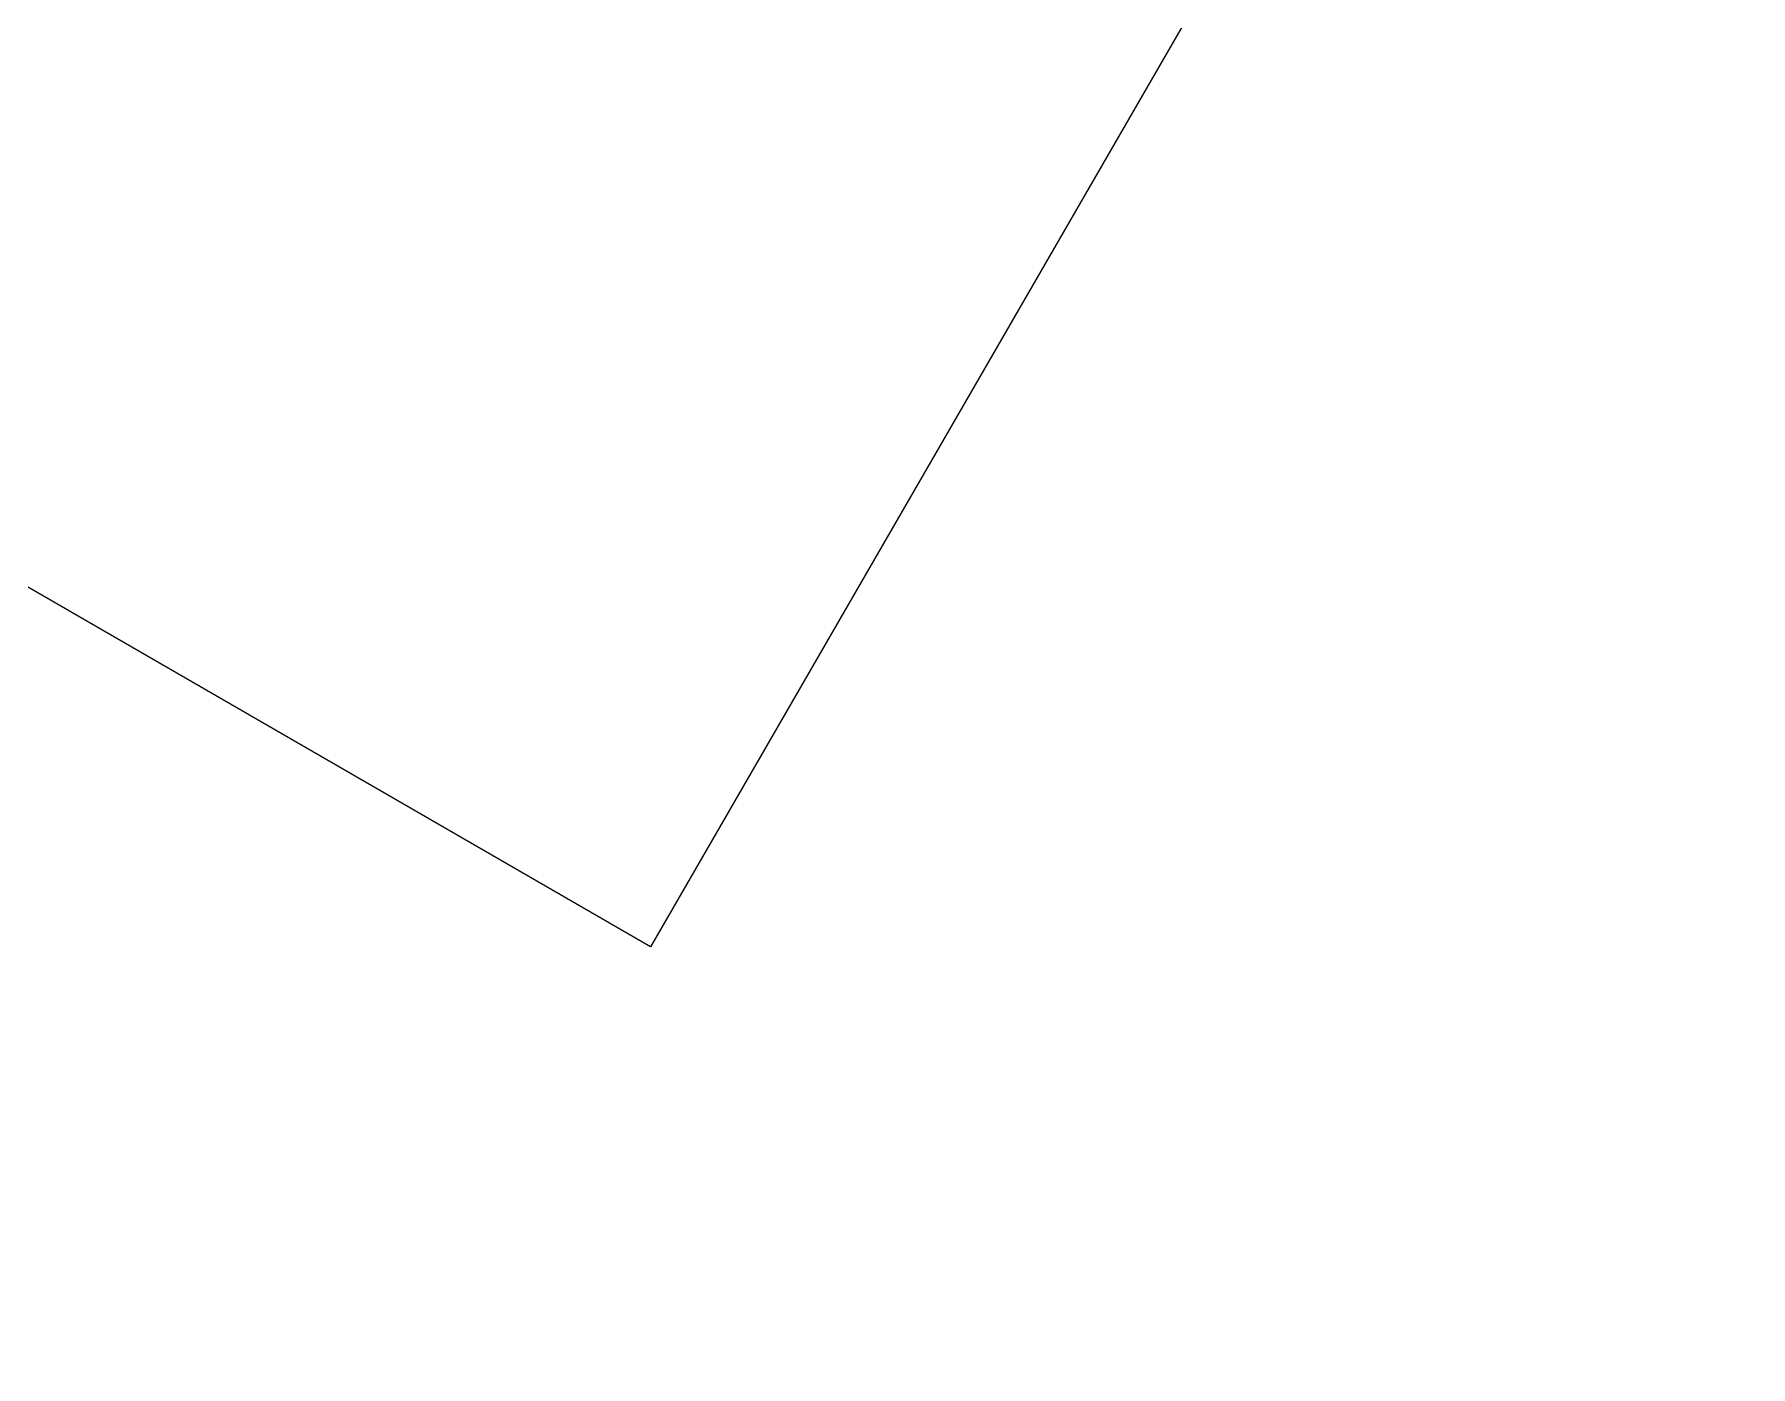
# Model space of a CAD drawing. Header units: millimetres. Extents: x 19684 to 58158, y -7929 to 13062.
# Drawn here: x 55250 to 55893, y -7634 to -7135 of the extents above; entities that cross this region are included whole.
import ezdxf

# ---------------------------------------------------------------- set-up
doc = ezdxf.new("R2010")
doc.units = ezdxf.units.MM
doc.layers.add('Hatch', color=8, linetype='Continuous')
doc.styles.add('F-simhei', font='')
doc.styles.get('F-simhei').set_extended_font_data('SimHei')
doc.dimstyles.new('1c', dxfattribs={"dimtxt": 3, "dimasz": 2, "dimexe": 1, "dimexo": 2, "dimgap": 1.5, "dimtad": 1, "dimdec": 0, "dimzin": 12, "dimdsep": 46, "dimtxsty": 'F-simhei', "dimblk": 'ARCHTICK', "dimcen": 1, "dimclrd": 1, "dimclre": 1, "dimclrt": 7, "dimadec": 0, "dimazin": 0, "dimtfac": 1, "dimtdec": 0, "dimtix": 1, "dimtofl": 0, "dimtmove": 0, "dimatfit": 3, "dimfxl": 1, "dimtolj": 1, "dimtzin": 0, "dimarcsym": 1})

# ---------------------------------------------------------------- blocks, each defined once
blk = doc.blocks.new('_ArchTick')
at = {"color": 0, "linetype": 'ByBlock', "const_width": 0.15}
blk.add_lwpolyline([(-0.5, -0.5), (0.5, 0.5)], dxfattribs=at)
blk = doc.blocks.new('*D184')
at = {"layer": 'Defpoints', "color": 0, "transparency": 16777216}
for p in [(55131.3, -6810.07), (55805.08, -6810.07), (55077.24, -6832.59), (55115.51, -6876.34), (55077.24, -7634.03)]:
    blk.add_point(p, dxfattribs=at)
at = {"layer": 'Hatch', "color": 1, "lineweight": -2, "transparency": 16777216}
blk.add_arc((55077.24, -6810.07), 76.53, 270, 0, dxfattribs=at)
at = {"layer": 'Hatch', "color": 1, "lineweight": -2, "transparency": 16777216, "xscale": 2, "yscale": 2, "zscale": 2}
for p, rotation in [((55153.77, -6810.07), 90.00000002080814), ((55077.24, -6886.6), 179.9999999999996)]:
    blk.add_blockref('_ArchTick', p, dxfattribs=dict(at, rotation=rotation))
at = {"layer": 'Hatch', "color": 7, "transparency": 16777216, "insert": (55129.22, -6862.05), "char_height": 3, "attachment_point": 5, "rotation": 45, "style": 'F-simhei'}
blk.add_mtext('\\A1;90.00°', dxfattribs=at)

msp = doc.modelspace()

# ---------------------------------------------------------------- linework, layer by layer
at = {"elevation": 0}
msp.add_lwpolyline([(53989.84, -6615.29), (55096.78, -4699.26), (56587.83, -5560.68), (55480.9, -7476.71)], close=True, dxfattribs=at)

# ---------------------------------------------------------------- dimensions: what is measured, and where the dimension line sits
at = {"layer": 'Hatch'}
dim = msp.add_angular_dim_2l(base=(55115.51, -6876.34), line1=((55077.24, -6832.59, 0), (55077.24, -7634.03, 0)), line2=((55131.3, -6810.07, 0), (55805.08, -6810.07, 0)), dimstyle='1c', override={"dimdec": 1, "dimadec": 2, "dimtdec": 1}, dxfattribs=at)
dim.commit()
dim.dimension.update_dxf_attribs({"geometry": '*D184', "text_midpoint": (55129.22, -6862.05, 0)})

doc.saveas('drawing.dxf')
